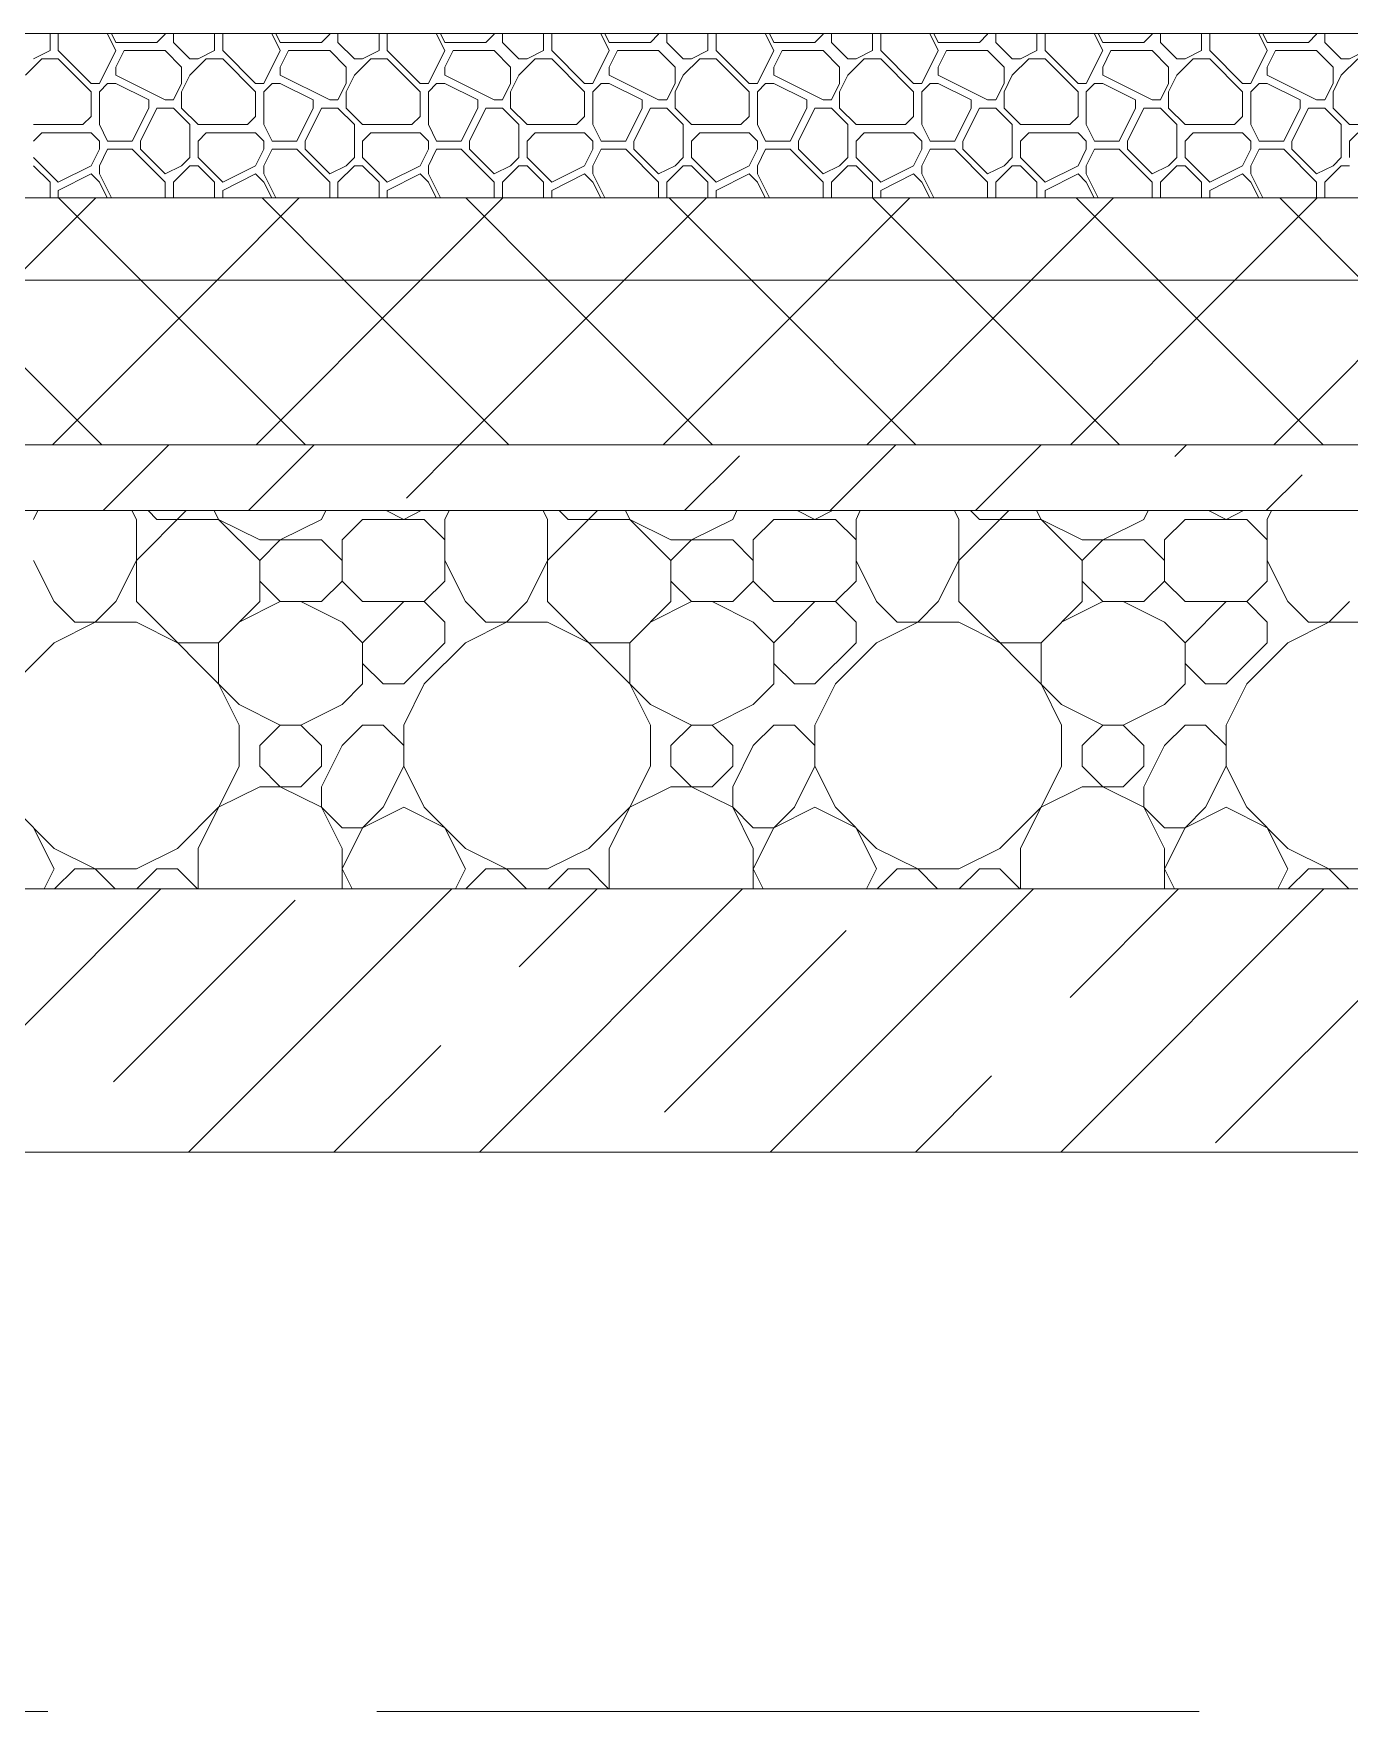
# Model space of a CAD drawing. Header units: millimetres. Extents: x 53645 to 137188, y 78097 to 135533.
# Drawn here: x 92310 to 93110, y 109260 to 110280 of the extents above; entities that cross this region are included whole.
import ezdxf

# ---------------------------------------------------------------- set-up
doc = ezdxf.new("R2010")
doc.units = ezdxf.units.MM
doc.linetypes.add('GOST2.303 4', pattern=[7, 5, -2, 0])
for name, color, linetype, lineweight in [('hatch', 7, 'Continuous', 5), ('mark', 174, 'Continuous', 15), ('Wall2', 5, 'Continuous', 5)]:
    doc.layers.add(name, color=color, linetype=linetype, lineweight=lineweight)

msp = doc.modelspace()

# ---------------------------------------------------------------- linework, layer by layer
at = {"layer": 'hatch', "color": 251, "ltscale": 100}
for points in [[(92320.2, 110269.6), (92320.2, 110280)], [(92325.2, 110269.6), (92325.2, 110280)], [(92360.2, 110269.6), (92355, 110280)], [(92360.2, 110274.6), (92357.5, 110280)], [(92360.2, 110274.6), (92385.2, 110274.6)], [(92385.2, 110274.6), (92390.2, 110279.6)], [(92390.2, 110279.6), (92390.2, 110280)], [(92395.2, 110274.6), (92395.2, 110280)], [(92405.2, 110264.6), (92395.2, 110274.6)], [(92420.2, 110269.6), (92420.2, 110280)], [(92425.2, 110269.6), (92425.2, 110280)], [(92460.2, 110269.6), (92455, 110280)], [(92460.2, 110274.6), (92457.5, 110280)], [(92460.2, 110274.6), (92485.2, 110274.6)], [(92485.2, 110274.6), (92490.2, 110279.6)], [(92490.2, 110279.6), (92490.2, 110280)], [(92495.2, 110274.6), (92495.2, 110280)], [(92505.2, 110264.6), (92495.2, 110274.6)], [(92520.2, 110269.6), (92520.2, 110280)], [(92525.2, 110269.6), (92525.2, 110280)], [(92560.2, 110269.6), (92555, 110280)], [(92560.2, 110274.6), (92557.5, 110280)], [(92560.2, 110274.6), (92585.2, 110274.6)], [(92585.2, 110274.6), (92590.2, 110279.6)], [(92590.2, 110279.6), (92590.2, 110280)], [(92595.2, 110274.6), (92595.2, 110280)], [(92605.2, 110264.6), (92595.2, 110274.6)], [(92620.2, 110269.6), (92620.2, 110280)], [(92625.2, 110269.6), (92625.2, 110280)], [(92660.2, 110269.6), (92655, 110280)], [(92660.2, 110274.6), (92657.5, 110280)], [(92660.2, 110274.6), (92685.2, 110274.6)], [(92685.2, 110274.6), (92690.2, 110279.6)], [(92690.2, 110279.6), (92690.2, 110280)], [(92695.2, 110274.6), (92695.2, 110280)], [(92705.2, 110264.6), (92695.2, 110274.6)], [(92720.2, 110269.6), (92720.2, 110280)], [(92725.2, 110269.6), (92725.2, 110280)], [(92760.2, 110269.6), (92755, 110280)], [(92760.2, 110274.6), (92757.5, 110280)], [(92760.2, 110274.6), (92785.2, 110274.6)], [(92785.2, 110274.6), (92790.2, 110279.6)], [(92790.2, 110279.6), (92790.2, 110280)], [(92795.2, 110274.6), (92795.2, 110280)], [(92805.2, 110264.6), (92795.2, 110274.6)], [(92820.2, 110269.6), (92820.2, 110280)], [(92825.2, 110269.6), (92825.2, 110280)], [(92860.2, 110269.6), (92855, 110280)], [(92860.2, 110274.6), (92857.5, 110280)], [(92860.2, 110274.6), (92885.2, 110274.6)], [(92885.2, 110274.6), (92890.2, 110279.6)], [(92890.2, 110279.6), (92890.2, 110280)], [(92895.2, 110274.6), (92895.2, 110280)], [(92905.2, 110264.6), (92895.2, 110274.6)], [(92920.2, 110269.6), (92920.2, 110280)], [(92925.2, 110269.6), (92925.2, 110280)], [(92960.2, 110269.6), (92955, 110280)], [(92960.2, 110274.6), (92957.5, 110280)], [(92960.2, 110274.6), (92985.2, 110274.6)], [(92985.2, 110274.6), (92990.2, 110279.6)], [(92990.2, 110279.6), (92990.2, 110280)], [(92995.2, 110274.6), (92995.2, 110280)], [(93005.2, 110264.6), (92995.2, 110274.6)], [(93020.2, 110269.6), (93020.2, 110280)], [(93025.2, 110269.6), (93025.2, 110280)], [(93060.2, 110269.6), (93055, 110280)], [(93060.2, 110274.6), (93057.5, 110280)], [(93060.2, 110274.6), (93085.2, 110274.6)], [(93085.2, 110274.6), (93090.2, 110279.6)], [(93090.2, 110279.6), (93090.2, 110280)], [(93095.2, 110274.6), (93095.2, 110280)], [(93105.2, 110264.6), (93095.2, 110274.6)], [(92305.2, 110254.6), (92315.2, 110264.6)], [(92310.2, 110264.6), (92320.2, 110269.6)], [(92315.2, 110264.6), (92325.2, 110264.6)], [(92345.2, 110249.6), (92325.2, 110269.6)], [(92345.2, 110244.6), (92325.2, 110264.6)], [(92350.2, 110249.6), (92360.2, 110269.6)], [(92360.2, 110259.6), (92365.2, 110269.6)], [(92365.2, 110269.6), (92390.2, 110269.6)], [(92400.2, 110259.6), (92390.2, 110269.6)], [(92405.2, 110264.6), (92410.2, 110264.6)], [(92405.2, 110254.6), (92415.2, 110264.6)], [(92410.2, 110264.6), (92420.2, 110269.6)], [(92415.2, 110264.6), (92425.2, 110264.6)], [(92445.2, 110249.6), (92425.2, 110269.6)], [(92445.2, 110244.6), (92425.2, 110264.6)], [(92450.2, 110249.6), (92460.2, 110269.6)], [(92460.2, 110259.6), (92465.2, 110269.6)], [(92465.2, 110269.6), (92490.2, 110269.6)], [(92500.2, 110259.6), (92490.2, 110269.6)], [(92505.2, 110264.6), (92510.2, 110264.6)], [(92505.2, 110254.6), (92515.2, 110264.6)], [(92510.2, 110264.6), (92520.2, 110269.6)], [(92515.2, 110264.6), (92525.2, 110264.6)], [(92545.2, 110249.6), (92525.2, 110269.6)], [(92545.2, 110244.6), (92525.2, 110264.6)], [(92550.2, 110249.6), (92560.2, 110269.6)], [(92560.2, 110259.6), (92565.2, 110269.6)], [(92565.2, 110269.6), (92590.2, 110269.6)], [(92600.2, 110259.6), (92590.2, 110269.6)], [(92605.2, 110264.6), (92610.2, 110264.6)], [(92605.2, 110254.6), (92615.2, 110264.6)], [(92610.2, 110264.6), (92620.2, 110269.6)], [(92615.2, 110264.6), (92625.2, 110264.6)], [(92645.2, 110249.6), (92625.2, 110269.6)], [(92645.2, 110244.6), (92625.2, 110264.6)], [(92650.2, 110249.6), (92660.2, 110269.6)], [(92660.2, 110259.6), (92665.2, 110269.6)], [(92665.2, 110269.6), (92690.2, 110269.6)], [(92700.2, 110259.6), (92690.2, 110269.6)], [(92705.2, 110264.6), (92710.2, 110264.6)], [(92705.2, 110254.6), (92715.2, 110264.6)], [(92710.2, 110264.6), (92720.2, 110269.6)], [(92715.2, 110264.6), (92725.2, 110264.6)], [(92745.2, 110249.6), (92725.2, 110269.6)], [(92745.2, 110244.6), (92725.2, 110264.6)], [(92750.2, 110249.6), (92760.2, 110269.6)], [(92760.2, 110259.6), (92765.2, 110269.6)], [(92765.2, 110269.6), (92790.2, 110269.6)], [(92800.2, 110259.6), (92790.2, 110269.6)], [(92805.2, 110264.6), (92810.2, 110264.6)], [(92805.2, 110254.6), (92815.2, 110264.6)], [(92810.2, 110264.6), (92820.2, 110269.6)], [(92815.2, 110264.6), (92825.2, 110264.6)], [(92845.2, 110249.6), (92825.2, 110269.6)], [(92845.2, 110244.6), (92825.2, 110264.6)], [(92850.2, 110249.6), (92860.2, 110269.6)], [(92860.2, 110259.6), (92865.2, 110269.6)], [(92865.2, 110269.6), (92890.2, 110269.6)], [(92900.2, 110259.6), (92890.2, 110269.6)], [(92905.2, 110264.6), (92910.2, 110264.6)], [(92905.2, 110254.6), (92915.2, 110264.6)], [(92910.2, 110264.6), (92920.2, 110269.6)], [(92915.2, 110264.6), (92925.2, 110264.6)], [(92945.2, 110249.6), (92925.2, 110269.6)], [(92945.2, 110244.6), (92925.2, 110264.6)], [(92950.2, 110249.6), (92960.2, 110269.6)], [(92960.2, 110259.6), (92965.2, 110269.6)], [(92965.2, 110269.6), (92990.2, 110269.6)], [(93000.2, 110259.6), (92990.2, 110269.6)], [(93005.2, 110264.6), (93010.2, 110264.6)], [(93005.2, 110254.6), (93015.2, 110264.6)], [(93010.2, 110264.6), (93020.2, 110269.6)], [(93015.2, 110264.6), (93025.2, 110264.6)], [(93045.2, 110249.6), (93025.2, 110269.6)], [(93045.2, 110244.6), (93025.2, 110264.6)], [(93050.2, 110249.6), (93060.2, 110269.6)], [(93060.2, 110259.6), (93065.2, 110269.6)], [(93065.2, 110269.6), (93090.2, 110269.6)], [(93100.2, 110259.6), (93090.2, 110269.6)], [(93105.2, 110264.6), (93110.2, 110264.6)], [(93105.2, 110254.6), (93115.2, 110264.6)], [(93110.2, 110264.6), (93120.2, 110269.6)], [(92360.2, 110254.6), (92360.2, 110259.6)], [(92390.2, 110239.6), (92360.2, 110254.6)], [(92400.2, 110249.6), (92400.2, 110259.6)], [(92400.2, 110244.6), (92405.2, 110254.6)], [(92460.2, 110254.6), (92460.2, 110259.6)], [(92490.2, 110239.6), (92460.2, 110254.6)], [(92500.2, 110249.6), (92500.2, 110259.6)], [(92500.2, 110244.6), (92505.2, 110254.6)], [(92560.2, 110254.6), (92560.2, 110259.6)], [(92590.2, 110239.6), (92560.2, 110254.6)], [(92600.2, 110249.6), (92600.2, 110259.6)], [(92600.2, 110244.6), (92605.2, 110254.6)], [(92660.2, 110254.6), (92660.2, 110259.6)], [(92690.2, 110239.6), (92660.2, 110254.6)], [(92700.2, 110249.6), (92700.2, 110259.6)], [(92700.2, 110244.6), (92705.2, 110254.6)], [(92760.2, 110254.6), (92760.2, 110259.6)], [(92790.2, 110239.6), (92760.2, 110254.6)], [(92800.2, 110249.6), (92800.2, 110259.6)], [(92800.2, 110244.6), (92805.2, 110254.6)], [(92860.2, 110254.6), (92860.2, 110259.6)], [(92890.2, 110239.6), (92860.2, 110254.6)], [(92900.2, 110249.6), (92900.2, 110259.6)], [(92900.2, 110244.6), (92905.2, 110254.6)], [(92960.2, 110254.6), (92960.2, 110259.6)], [(92990.2, 110239.6), (92960.2, 110254.6)], [(93000.2, 110249.6), (93000.2, 110259.6)], [(93000.2, 110244.6), (93005.2, 110254.6)], [(93060.2, 110254.6), (93060.2, 110259.6)], [(93090.2, 110239.6), (93060.2, 110254.6)], [(93100.2, 110249.6), (93100.2, 110259.6)], [(93100.2, 110244.6), (93105.2, 110254.6)], [(92345.2, 110249.6), (92350.2, 110249.6)], [(92345.2, 110229.6), (92345.2, 110244.6)], [(92350.2, 110244.6), (92355.2, 110249.6)], [(92350.2, 110224.6), (92350.2, 110244.6)], [(92355.2, 110249.6), (92360.2, 110249.6)], [(92380.2, 110239.6), (92360.2, 110249.6)], [(92395.2, 110239.6), (92400.2, 110249.6)], [(92395.2, 110239.6), (92400.2, 110249.6)], [(92400.2, 110234.6), (92400.2, 110244.6)], [(92445.2, 110249.6), (92450.2, 110249.6)], [(92445.2, 110229.6), (92445.2, 110244.6)], [(92450.2, 110244.6), (92455.2, 110249.6)], [(92450.2, 110224.6), (92450.2, 110244.6)], [(92455.2, 110249.6), (92460.2, 110249.6)], [(92480.2, 110239.6), (92460.2, 110249.6)], [(92495.2, 110239.6), (92500.2, 110249.6)], [(92495.2, 110239.6), (92500.2, 110249.6)], [(92500.2, 110234.6), (92500.2, 110244.6)], [(92545.2, 110249.6), (92550.2, 110249.6)], [(92545.2, 110229.6), (92545.2, 110244.6)], [(92550.2, 110244.6), (92555.2, 110249.6)], [(92550.2, 110224.6), (92550.2, 110244.6)], [(92555.2, 110249.6), (92560.2, 110249.6)], [(92580.2, 110239.6), (92560.2, 110249.6)], [(92595.2, 110239.6), (92600.2, 110249.6)], [(92595.2, 110239.6), (92600.2, 110249.6)], [(92600.2, 110234.6), (92600.2, 110244.6)], [(92645.2, 110249.6), (92650.2, 110249.6)], [(92645.2, 110229.6), (92645.2, 110244.6)], [(92650.2, 110244.6), (92655.2, 110249.6)], [(92650.2, 110224.6), (92650.2, 110244.6)], [(92655.2, 110249.6), (92660.2, 110249.6)], [(92680.2, 110239.6), (92660.2, 110249.6)], [(92695.2, 110239.6), (92700.2, 110249.6)], [(92695.2, 110239.6), (92700.2, 110249.6)], [(92700.2, 110234.6), (92700.2, 110244.6)], [(92745.2, 110249.6), (92750.2, 110249.6)], [(92745.2, 110229.6), (92745.2, 110244.6)], [(92750.2, 110244.6), (92755.2, 110249.6)], [(92750.2, 110224.6), (92750.2, 110244.6)], [(92755.2, 110249.6), (92760.2, 110249.6)], [(92780.2, 110239.6), (92760.2, 110249.6)], [(92795.2, 110239.6), (92800.2, 110249.6)], [(92795.2, 110239.6), (92800.2, 110249.6)], [(92800.2, 110234.6), (92800.2, 110244.6)], [(92845.2, 110249.6), (92850.2, 110249.6)], [(92845.2, 110229.6), (92845.2, 110244.6)], [(92850.2, 110244.6), (92855.2, 110249.6)], [(92850.2, 110224.6), (92850.2, 110244.6)], [(92855.2, 110249.6), (92860.2, 110249.6)], [(92880.2, 110239.6), (92860.2, 110249.6)], [(92895.2, 110239.6), (92900.2, 110249.6)], [(92895.2, 110239.6), (92900.2, 110249.6)], [(92900.2, 110234.6), (92900.2, 110244.6)], [(92945.2, 110249.6), (92950.2, 110249.6)], [(92945.2, 110229.6), (92945.2, 110244.6)], [(92950.2, 110244.6), (92955.2, 110249.6)], [(92950.2, 110224.6), (92950.2, 110244.6)], [(92955.2, 110249.6), (92960.2, 110249.6)], [(92980.2, 110239.6), (92960.2, 110249.6)], [(92995.2, 110239.6), (93000.2, 110249.6)], [(92995.2, 110239.6), (93000.2, 110249.6)], [(93000.2, 110234.6), (93000.2, 110244.6)], [(93045.2, 110249.6), (93050.2, 110249.6)], [(93045.2, 110229.6), (93045.2, 110244.6)], [(93050.2, 110244.6), (93055.2, 110249.6)], [(93050.2, 110224.6), (93050.2, 110244.6)], [(93055.2, 110249.6), (93060.2, 110249.6)], [(93080.2, 110239.6), (93060.2, 110249.6)], [(93095.2, 110239.6), (93100.2, 110249.6)], [(93095.2, 110239.6), (93100.2, 110249.6)], [(93100.2, 110234.6), (93100.2, 110244.6)], [(92370.2, 110214.6), (92380.2, 110234.6)], [(92375.2, 110214.6), (92385.2, 110234.6)], [(92380.2, 110234.6), (92380.2, 110239.6)], [(92385.2, 110234.6), (92395.2, 110234.6)], [(92390.2, 110239.6), (92395.2, 110239.6)], [(92405.2, 110224.6), (92395.2, 110234.6)], [(92410.2, 110224.6), (92400.2, 110234.6)], [(92470.2, 110214.6), (92480.2, 110234.6)], [(92475.2, 110214.6), (92485.2, 110234.6)], [(92480.2, 110234.6), (92480.2, 110239.6)], [(92485.2, 110234.6), (92495.2, 110234.6)], [(92490.2, 110239.6), (92495.2, 110239.6)], [(92505.2, 110224.6), (92495.2, 110234.6)], [(92510.2, 110224.6), (92500.2, 110234.6)], [(92570.2, 110214.6), (92580.2, 110234.6)], [(92575.2, 110214.6), (92585.2, 110234.6)], [(92580.2, 110234.6), (92580.2, 110239.6)], [(92585.2, 110234.6), (92595.2, 110234.6)], [(92590.2, 110239.6), (92595.2, 110239.6)], [(92605.2, 110224.6), (92595.2, 110234.6)], [(92610.2, 110224.6), (92600.2, 110234.6)], [(92670.2, 110214.6), (92680.2, 110234.6)], [(92675.2, 110214.6), (92685.2, 110234.6)], [(92680.2, 110234.6), (92680.2, 110239.6)], [(92685.2, 110234.6), (92695.2, 110234.6)], [(92690.2, 110239.6), (92695.2, 110239.6)], [(92705.2, 110224.6), (92695.2, 110234.6)], [(92710.2, 110224.6), (92700.2, 110234.6)], [(92770.2, 110214.6), (92780.2, 110234.6)], [(92775.2, 110214.6), (92785.2, 110234.6)], [(92780.2, 110234.6), (92780.2, 110239.6)], [(92785.2, 110234.6), (92795.2, 110234.6)], [(92790.2, 110239.6), (92795.2, 110239.6)], [(92805.2, 110224.6), (92795.2, 110234.6)], [(92810.2, 110224.6), (92800.2, 110234.6)], [(92870.2, 110214.6), (92880.2, 110234.6)], [(92875.2, 110214.6), (92885.2, 110234.6)], [(92880.2, 110234.6), (92880.2, 110239.6)], [(92885.2, 110234.6), (92895.2, 110234.6)], [(92890.2, 110239.6), (92895.2, 110239.6)], [(92905.2, 110224.6), (92895.2, 110234.6)], [(92910.2, 110224.6), (92900.2, 110234.6)], [(92970.2, 110214.6), (92980.2, 110234.6)], [(92975.2, 110214.6), (92985.2, 110234.6)], [(92980.2, 110234.6), (92980.2, 110239.6)], [(92985.2, 110234.6), (92995.2, 110234.6)], [(92990.2, 110239.6), (92995.2, 110239.6)], [(93005.2, 110224.6), (92995.2, 110234.6)], [(93010.2, 110224.6), (93000.2, 110234.6)], [(93070.2, 110214.6), (93080.2, 110234.6)], [(93075.2, 110214.6), (93085.2, 110234.6)], [(93080.2, 110234.6), (93080.2, 110239.6)], [(93085.2, 110234.6), (93095.2, 110234.6)], [(93090.2, 110239.6), (93095.2, 110239.6)], [(93105.2, 110224.6), (93095.2, 110234.6)], [(93110.2, 110224.6), (93100.2, 110234.6)], [(92310.2, 110224.6), (92340.2, 110224.6)], [(92340.2, 110224.6), (92345.2, 110229.6)], [(92355.2, 110214.6), (92350.2, 110224.6)], [(92405.2, 110204.6), (92405.2, 110224.6)], [(92410.2, 110224.6), (92440.2, 110224.6)], [(92440.2, 110224.6), (92445.2, 110229.6)], [(92455.2, 110214.6), (92450.2, 110224.6)], [(92505.2, 110204.6), (92505.2, 110224.6)], [(92510.2, 110224.6), (92540.2, 110224.6)], [(92540.2, 110224.6), (92545.2, 110229.6)], [(92555.2, 110214.6), (92550.2, 110224.6)], [(92605.2, 110204.6), (92605.2, 110224.6)], [(92610.2, 110224.6), (92640.2, 110224.6)], [(92640.2, 110224.6), (92645.2, 110229.6)], [(92655.2, 110214.6), (92650.2, 110224.6)], [(92705.2, 110204.6), (92705.2, 110224.6)], [(92710.2, 110224.6), (92740.2, 110224.6)], [(92740.2, 110224.6), (92745.2, 110229.6)], [(92755.2, 110214.6), (92750.2, 110224.6)], [(92805.2, 110204.6), (92805.2, 110224.6)], [(92810.2, 110224.6), (92840.2, 110224.6)], [(92840.2, 110224.6), (92845.2, 110229.6)], [(92855.2, 110214.6), (92850.2, 110224.6)], [(92905.2, 110204.6), (92905.2, 110224.6)], [(92910.2, 110224.6), (92940.2, 110224.6)], [(92940.2, 110224.6), (92945.2, 110229.6)], [(92955.2, 110214.6), (92950.2, 110224.6)], [(93005.2, 110204.6), (93005.2, 110224.6)], [(93010.2, 110224.6), (93040.2, 110224.6)], [(93040.2, 110224.6), (93045.2, 110229.6)], [(93055.2, 110214.6), (93050.2, 110224.6)], [(93105.2, 110204.6), (93105.2, 110224.6)], [(93110.2, 110224.6), (93140.2, 110224.6)], [(92310.2, 110214.6), (92315.2, 110219.6)], [(92315.2, 110219.6), (92345.2, 110219.6)], [(92350.2, 110214.6), (92345.2, 110219.6)], [(92350.2, 110209.6), (92350.2, 110214.6)], [(92355.2, 110214.6), (92370.2, 110214.6)], [(92375.2, 110209.6), (92375.2, 110214.6)], [(92410.2, 110214.6), (92415.2, 110219.6)], [(92410.2, 110204.6), (92410.2, 110214.6)], [(92415.2, 110219.6), (92445.2, 110219.6)], [(92450.2, 110214.6), (92445.2, 110219.6)], [(92450.2, 110209.6), (92450.2, 110214.6)], [(92455.2, 110214.6), (92470.2, 110214.6)], [(92475.2, 110209.6), (92475.2, 110214.6)], [(92510.2, 110214.6), (92515.2, 110219.6)], [(92510.2, 110204.6), (92510.2, 110214.6)], [(92515.2, 110219.6), (92545.2, 110219.6)], [(92550.2, 110214.6), (92545.2, 110219.6)], [(92550.2, 110209.6), (92550.2, 110214.6)], [(92555.2, 110214.6), (92570.2, 110214.6)], [(92575.2, 110209.6), (92575.2, 110214.6)], [(92610.2, 110214.6), (92615.2, 110219.6)], [(92610.2, 110204.6), (92610.2, 110214.6)], [(92615.2, 110219.6), (92645.2, 110219.6)], [(92650.2, 110214.6), (92645.2, 110219.6)], [(92650.2, 110209.6), (92650.2, 110214.6)], [(92655.2, 110214.6), (92670.2, 110214.6)], [(92675.2, 110209.6), (92675.2, 110214.6)], [(92710.2, 110214.6), (92715.2, 110219.6)], [(92710.2, 110204.6), (92710.2, 110214.6)], [(92715.2, 110219.6), (92745.2, 110219.6)], [(92750.2, 110214.6), (92745.2, 110219.6)], [(92750.2, 110209.6), (92750.2, 110214.6)], [(92755.2, 110214.6), (92770.2, 110214.6)], [(92775.2, 110209.6), (92775.2, 110214.6)], [(92810.2, 110214.6), (92815.2, 110219.6)], [(92810.2, 110204.6), (92810.2, 110214.6)], [(92815.2, 110219.6), (92845.2, 110219.6)], [(92850.2, 110214.6), (92845.2, 110219.6)], [(92850.2, 110209.6), (92850.2, 110214.6)], [(92855.2, 110214.6), (92870.2, 110214.6)], [(92875.2, 110209.6), (92875.2, 110214.6)], [(92910.2, 110214.6), (92915.2, 110219.6)], [(92910.2, 110204.6), (92910.2, 110214.6)], [(92915.2, 110219.6), (92945.2, 110219.6)], [(92950.2, 110214.6), (92945.2, 110219.6)], [(92950.2, 110209.6), (92950.2, 110214.6)], [(92955.2, 110214.6), (92970.2, 110214.6)], [(92975.2, 110209.6), (92975.2, 110214.6)], [(93010.2, 110214.6), (93015.2, 110219.6)], [(93010.2, 110204.6), (93010.2, 110214.6)], [(93015.2, 110219.6), (93045.2, 110219.6)], [(93050.2, 110214.6), (93045.2, 110219.6)], [(93050.2, 110209.6), (93050.2, 110214.6)], [(93055.2, 110214.6), (93070.2, 110214.6)], [(93075.2, 110209.6), (93075.2, 110214.6)], [(93110.2, 110214.6), (93115.2, 110219.6)], [(93110.2, 110204.6), (93110.2, 110214.6)], [(92325.2, 110189.6), (92310.2, 110204.6)], [(92345.2, 110199.6), (92350.2, 110209.6)], [(92350.2, 110199.6), (92355.2, 110209.6)], [(92355.2, 110209.6), (92370.2, 110209.6)], [(92390.2, 110189.6), (92370.2, 110209.6)], [(92390.2, 110194.6), (92375.2, 110209.6)], [(92400.2, 110199.6), (92405.2, 110204.6)], [(92425.2, 110189.6), (92410.2, 110204.6)], [(92445.2, 110199.6), (92450.2, 110209.6)], [(92450.2, 110199.6), (92455.2, 110209.6)], [(92455.2, 110209.6), (92470.2, 110209.6)], [(92490.2, 110189.6), (92470.2, 110209.6)], [(92490.2, 110194.6), (92475.2, 110209.6)], [(92500.2, 110199.6), (92505.2, 110204.6)], [(92525.2, 110189.6), (92510.2, 110204.6)], [(92545.2, 110199.6), (92550.2, 110209.6)], [(92550.2, 110199.6), (92555.2, 110209.6)], [(92555.2, 110209.6), (92570.2, 110209.6)], [(92590.2, 110189.6), (92570.2, 110209.6)], [(92590.2, 110194.6), (92575.2, 110209.6)], [(92600.2, 110199.6), (92605.2, 110204.6)], [(92625.2, 110189.6), (92610.2, 110204.6)], [(92645.2, 110199.6), (92650.2, 110209.6)], [(92650.2, 110199.6), (92655.2, 110209.6)], [(92655.2, 110209.6), (92670.2, 110209.6)], [(92690.2, 110189.6), (92670.2, 110209.6)], [(92690.2, 110194.6), (92675.2, 110209.6)], [(92700.2, 110199.6), (92705.2, 110204.6)], [(92725.2, 110189.6), (92710.2, 110204.6)], [(92745.2, 110199.6), (92750.2, 110209.6)], [(92750.2, 110199.6), (92755.2, 110209.6)], [(92755.2, 110209.6), (92770.2, 110209.6)], [(92790.2, 110189.6), (92770.2, 110209.6)], [(92790.2, 110194.6), (92775.2, 110209.6)], [(92800.2, 110199.6), (92805.2, 110204.6)], [(92825.2, 110189.6), (92810.2, 110204.6)], [(92845.2, 110199.6), (92850.2, 110209.6)], [(92850.2, 110199.6), (92855.2, 110209.6)], [(92855.2, 110209.6), (92870.2, 110209.6)], [(92890.2, 110189.6), (92870.2, 110209.6)], [(92890.2, 110194.6), (92875.2, 110209.6)], [(92900.2, 110199.6), (92905.2, 110204.6)], [(92925.2, 110189.6), (92910.2, 110204.6)], [(92945.2, 110199.6), (92950.2, 110209.6)], [(92950.2, 110199.6), (92955.2, 110209.6)], [(92955.2, 110209.6), (92970.2, 110209.6)], [(92990.2, 110189.6), (92970.2, 110209.6)], [(92990.2, 110194.6), (92975.2, 110209.6)], [(93000.2, 110199.6), (93005.2, 110204.6)], [(93025.2, 110189.6), (93010.2, 110204.6)], [(93045.2, 110199.6), (93050.2, 110209.6)], [(93050.2, 110199.6), (93055.2, 110209.6)], [(93055.2, 110209.6), (93070.2, 110209.6)], [(93090.2, 110189.6), (93070.2, 110209.6)], [(93090.2, 110194.6), (93075.2, 110209.6)], [(93100.2, 110199.6), (93105.2, 110204.6)], [(92320.2, 110189.6), (92310.2, 110199.6)], [(92325.2, 110189.6), (92345.2, 110199.6)], [(92325.2, 110184.6), (92345.2, 110194.6)], [(92350.2, 110189.6), (92345.2, 110194.6)], [(92350.2, 110194.6), (92350.2, 110199.6)], [(92357.5, 110180), (92350.2, 110194.6)], [(92390.2, 110194.6), (92400.2, 110199.6)], [(92395.2, 110189.6), (92405.2, 110199.6)], [(92405.2, 110199.6), (92410.2, 110199.6)], [(92420.2, 110189.6), (92410.2, 110199.6)], [(92425.2, 110189.6), (92445.2, 110199.6)], [(92425.2, 110184.6), (92445.2, 110194.6)], [(92450.2, 110189.6), (92445.2, 110194.6)], [(92450.2, 110194.6), (92450.2, 110199.6)], [(92457.5, 110180), (92450.2, 110194.6)], [(92490.2, 110194.6), (92500.2, 110199.6)], [(92495.2, 110189.6), (92505.2, 110199.6)], [(92505.2, 110199.6), (92510.2, 110199.6)], [(92520.2, 110189.6), (92510.2, 110199.6)], [(92525.2, 110189.6), (92545.2, 110199.6)], [(92525.2, 110184.6), (92545.2, 110194.6)], [(92550.2, 110189.6), (92545.2, 110194.6)], [(92550.2, 110194.6), (92550.2, 110199.6)], [(92557.5, 110180), (92550.2, 110194.6)], [(92590.2, 110194.6), (92600.2, 110199.6)], [(92595.2, 110189.6), (92605.2, 110199.6)], [(92605.2, 110199.6), (92610.2, 110199.6)], [(92620.2, 110189.6), (92610.2, 110199.6)], [(92625.2, 110189.6), (92645.2, 110199.6)], [(92625.2, 110184.6), (92645.2, 110194.6)], [(92650.2, 110189.6), (92645.2, 110194.6)], [(92650.2, 110194.6), (92650.2, 110199.6)], [(92657.5, 110180), (92650.2, 110194.6)], [(92690.2, 110194.6), (92700.2, 110199.6)], [(92695.2, 110189.6), (92705.2, 110199.6)], [(92705.2, 110199.6), (92710.2, 110199.6)], [(92720.2, 110189.6), (92710.2, 110199.6)], [(92725.2, 110189.6), (92745.2, 110199.6)], [(92725.2, 110184.6), (92745.2, 110194.6)], [(92750.2, 110189.6), (92745.2, 110194.6)], [(92750.2, 110194.6), (92750.2, 110199.6)], [(92757.5, 110180), (92750.2, 110194.6)], [(92790.2, 110194.6), (92800.2, 110199.6)], [(92795.2, 110189.6), (92805.2, 110199.6)], [(92805.2, 110199.6), (92810.2, 110199.6)], [(92820.2, 110189.6), (92810.2, 110199.6)], [(92825.2, 110189.6), (92845.2, 110199.6)], [(92825.2, 110184.6), (92845.2, 110194.6)], [(92850.2, 110189.6), (92845.2, 110194.6)], [(92850.2, 110194.6), (92850.2, 110199.6)], [(92857.5, 110180), (92850.2, 110194.6)], [(92890.2, 110194.6), (92900.2, 110199.6)], [(92895.2, 110189.6), (92905.2, 110199.6)], [(92905.2, 110199.6), (92910.2, 110199.6)], [(92920.2, 110189.6), (92910.2, 110199.6)], [(92925.2, 110189.6), (92945.2, 110199.6)], [(92925.2, 110184.6), (92945.2, 110194.6)], [(92950.2, 110189.6), (92945.2, 110194.6)], [(92950.2, 110194.6), (92950.2, 110199.6)], [(92957.5, 110180), (92950.2, 110194.6)], [(92990.2, 110194.6), (93000.2, 110199.6)], [(92995.2, 110189.6), (93005.2, 110199.6)], [(93005.2, 110199.6), (93010.2, 110199.6)], [(93020.2, 110189.6), (93010.2, 110199.6)], [(93025.2, 110189.6), (93045.2, 110199.6)], [(93025.2, 110184.6), (93045.2, 110194.6)], [(93050.2, 110189.6), (93045.2, 110194.6)], [(93050.2, 110194.6), (93050.2, 110199.6)], [(93057.5, 110180), (93050.2, 110194.6)], [(93090.2, 110194.6), (93100.2, 110199.6)], [(93095.2, 110189.6), (93105.2, 110199.6)], [(93105.2, 110199.6), (93110.2, 110199.6)], [(92320.2, 110180), (92320.2, 110189.6)], [(92325.2, 110180), (92325.2, 110184.6)], [(92355, 110180), (92350.2, 110189.6)], [(92390.2, 110180), (92390.2, 110189.6)], [(92395.2, 110180), (92395.2, 110189.6)], [(92420.2, 110180), (92420.2, 110189.6)], [(92425.2, 110180), (92425.2, 110184.6)], [(92455, 110180), (92450.2, 110189.6)], [(92490.2, 110180), (92490.2, 110189.6)], [(92495.2, 110180), (92495.2, 110189.6)], [(92520.2, 110180), (92520.2, 110189.6)], [(92525.2, 110180), (92525.2, 110184.6)], [(92555, 110180), (92550.2, 110189.6)], [(92590.2, 110180), (92590.2, 110189.6)], [(92595.2, 110180), (92595.2, 110189.6)], [(92620.2, 110180), (92620.2, 110189.6)], [(92625.2, 110180), (92625.2, 110184.6)], [(92655, 110180), (92650.2, 110189.6)], [(92690.2, 110180), (92690.2, 110189.6)], [(92695.2, 110180), (92695.2, 110189.6)], [(92720.2, 110180), (92720.2, 110189.6)], [(92725.2, 110180), (92725.2, 110184.6)], [(92755, 110180), (92750.2, 110189.6)], [(92790.2, 110180), (92790.2, 110189.6)], [(92795.2, 110180), (92795.2, 110189.6)], [(92820.2, 110180), (92820.2, 110189.6)], [(92825.2, 110180), (92825.2, 110184.6)], [(92855, 110180), (92850.2, 110189.6)], [(92890.2, 110180), (92890.2, 110189.6)], [(92895.2, 110180), (92895.2, 110189.6)], [(92920.2, 110180), (92920.2, 110189.6)], [(92925.2, 110180), (92925.2, 110184.6)], [(92955, 110180), (92950.2, 110189.6)], [(92990.2, 110180), (92990.2, 110189.6)], [(92995.2, 110180), (92995.2, 110189.6)], [(93020.2, 110180), (93020.2, 110189.6)], [(93025.2, 110180), (93025.2, 110184.6)], [(93055, 110180), (93050.2, 110189.6)], [(93090.2, 110180), (93090.2, 110189.6)], [(93095.2, 110180), (93095.2, 110189.6)], [(100108.8, 110180), (91278.8, 110180)], [(91278.8, 110180), (100108.8, 110180)], [(100108.8, 110130), (91278.8, 110130)], [(91278.8, 110130), (100108.8, 110130)], [(100108.8, 110030), (91278.8, 110030)], [(91278.8, 110030), (100108.8, 110030)], [(100108.8, 109990), (91278.8, 109990)], [(91278.8, 109990), (100108.8, 109990)], [(91368.8, 109760), (100018.8, 109760)], [(96418.8, 109760), (91368.8, 109760)]]:
    msp.add_lwpolyline(points, dxfattribs=at)
at = {"layer": 'hatch', "color": 251, "lineweight": 5, "ltscale": 100}
for points in [[(92298, 110130), (92348, 110180)], [(92375.4, 110130), (92325.4, 110180)], [(92421.7, 110130), (92471.7, 110180)], [(92499.1, 110130), (92449.1, 110180)], [(92545.5, 110130), (92595.5, 110180)], [(92622.9, 110130), (92572.9, 110180)], [(92669.2, 110130), (92719.2, 110180)], [(92746.6, 110130), (92696.6, 110180)], [(92793, 110130), (92843, 110180)], [(92870.3, 110130), (92820.3, 110180)], [(92916.7, 110130), (92966.7, 110180)], [(92994.1, 110130), (92944.1, 110180)], [(93040.5, 110130), (93090.5, 110180)], [(93117.8, 110130), (93067.8, 110180)]]:
    msp.add_lwpolyline(points, dxfattribs=at)
at = {"layer": 'hatch', "color": 251, "lineweight": 9, "ltscale": 100}
for points in [[(92351.6, 110030), (92251.6, 110130)], [(92321.7, 110030), (92421.7, 110130)], [(92475.4, 110030), (92375.4, 110130)], [(92445.5, 110030), (92545.5, 110130)], [(92599.1, 110030), (92499.1, 110130)], [(92569.2, 110030), (92669.2, 110130)], [(92722.9, 110030), (92622.9, 110130)], [(92693, 110030), (92793, 110130)], [(92846.6, 110030), (92746.6, 110130)], [(92816.7, 110030), (92916.7, 110130)], [(92970.3, 110030), (92870.3, 110130)], [(92940.5, 110030), (93040.5, 110130)], [(93094.1, 110030), (92994.1, 110130)], [(93064.2, 110030), (93164.2, 110130)], [(92352.5, 109990), (92392.5, 110030)], [(92440.8, 109990), (92480.8, 110030)], [(92536.9, 109997.6), (92569.2, 110030)], [(92794.4, 109990), (92834.4, 110030)], [(92882.8, 109990), (92922.8, 110030)], [(93004, 110022.8), (93011.2, 110030)], [(92706, 109990), (92739.3, 110023.2)], [(93059.6, 109990), (93081.4, 110011.7)], [(92310.2, 109984.6), (92312.8, 109990)], [(92372.7, 109984.6), (92370, 109990)], [(92372.7, 109959.6), (92403, 109990)], [(92385.2, 109984.6), (92379.8, 109990)], [(92422.7, 109984.6), (92420, 109990)], [(92485.2, 109984.6), (92487.8, 109990)], [(92535.2, 109984.6), (92524.5, 109990)], [(92535.2, 109984.6), (92545.8, 109990)], [(92560.2, 109984.6), (92562.8, 109990)], [(92622.7, 109984.6), (92620, 109990)], [(92622.7, 109959.6), (92653, 109990)], [(92635.2, 109984.6), (92629.8, 109990)], [(92672.7, 109984.6), (92670, 109990)], [(92735.2, 109984.6), (92737.8, 109990)], [(92785.2, 109984.6), (92774.5, 109990)], [(92785.2, 109984.6), (92795.8, 109990)], [(92810.2, 109984.6), (92812.8, 109990)], [(92872.7, 109984.6), (92870, 109990)], [(92872.7, 109959.6), (92903, 109990)], [(92885.2, 109984.6), (92879.8, 109990)], [(92922.7, 109984.6), (92920, 109990)], [(92985.2, 109984.6), (92987.8, 109990)], [(93035.2, 109984.6), (93024.5, 109990)], [(93035.2, 109984.6), (93045.8, 109990)], [(93060.2, 109984.6), (93062.8, 109990)], [(92372.7, 109934.6), (92372.7, 109984.6)], [(92385.2, 109984.6), (92422.7, 109984.6)], [(92447.7, 109959.6), (92422.7, 109984.6)], [(92447.7, 109972.1), (92422.7, 109984.6)], [(92460.2, 109972.1), (92485.2, 109984.6)], [(92497.7, 109972.1), (92510.2, 109984.6)], [(92510.2, 109984.6), (92547.7, 109984.6)], [(92560.2, 109972.1), (92547.7, 109984.6)], [(92560.2, 109947.1), (92560.2, 109984.6)], [(92622.7, 109934.6), (92622.7, 109984.6)], [(92635.2, 109984.6), (92672.7, 109984.6)], [(92697.7, 109959.6), (92672.7, 109984.6)], [(92697.7, 109972.1), (92672.7, 109984.6)], [(92710.2, 109972.1), (92735.2, 109984.6)], [(92747.7, 109972.1), (92760.2, 109984.6)], [(92760.2, 109984.6), (92797.7, 109984.6)], [(92810.2, 109972.1), (92797.7, 109984.6)], [(92810.2, 109947.1), (92810.2, 109984.6)], [(92872.7, 109934.6), (92872.7, 109984.6)], [(92885.2, 109984.6), (92922.7, 109984.6)], [(92947.7, 109959.6), (92922.7, 109984.6)], [(92947.7, 109972.1), (92922.7, 109984.6)], [(92960.2, 109972.1), (92985.2, 109984.6)], [(92997.7, 109972.1), (93010.2, 109984.6)], [(93010.2, 109984.6), (93047.7, 109984.6)], [(93060.2, 109972.1), (93047.7, 109984.6)], [(93060.2, 109947.1), (93060.2, 109984.6)], [(92447.7, 109972.1), (92485.2, 109972.1)], [(92447.7, 109959.6), (92460.2, 109972.1)], [(92497.7, 109959.6), (92485.2, 109972.1)], [(92497.7, 109947.1), (92497.7, 109972.1)], [(92697.7, 109972.1), (92735.2, 109972.1)], [(92697.7, 109959.6), (92710.2, 109972.1)], [(92747.7, 109959.6), (92735.2, 109972.1)], [(92747.7, 109947.1), (92747.7, 109972.1)], [(92947.7, 109972.1), (92985.2, 109972.1)], [(92947.7, 109959.6), (92960.2, 109972.1)], [(92997.7, 109959.6), (92985.2, 109972.1)], [(92997.7, 109947.1), (92997.7, 109972.1)], [(92322.7, 109934.6), (92310.2, 109959.6)], [(92360.2, 109934.6), (92372.7, 109959.6)], [(92447.7, 109934.6), (92447.7, 109959.6)], [(92572.7, 109934.6), (92560.2, 109959.6)], [(92610.2, 109934.6), (92622.7, 109959.6)], [(92697.7, 109934.6), (92697.7, 109959.6)], [(92822.7, 109934.6), (92810.2, 109959.6)], [(92860.2, 109934.6), (92872.7, 109959.6)], [(92947.7, 109934.6), (92947.7, 109959.6)], [(93072.7, 109934.6), (93060.2, 109959.6)], [(92460.2, 109934.6), (92447.7, 109947.1)], [(92485.2, 109934.6), (92497.7, 109947.1)], [(92510.2, 109934.6), (92497.7, 109947.1)], [(92547.7, 109934.6), (92560.2, 109947.1)], [(92710.2, 109934.6), (92697.7, 109947.1)], [(92735.2, 109934.6), (92747.7, 109947.1)], [(92760.2, 109934.6), (92747.7, 109947.1)], [(92797.7, 109934.6), (92810.2, 109947.1)], [(92960.2, 109934.6), (92947.7, 109947.1)], [(92985.2, 109934.6), (92997.7, 109947.1)], [(93010.2, 109934.6), (92997.7, 109947.1)], [(93047.7, 109934.6), (93060.2, 109947.1)], [(92335.2, 109922.1), (92322.7, 109934.6)], [(92347.7, 109922.1), (92360.2, 109934.6)], [(92435.2, 109872.1), (92372.7, 109934.6)], [(92422.7, 109909.6), (92447.7, 109934.6)], [(92435.2, 109922.1), (92460.2, 109934.6)], [(92460.2, 109934.6), (92485.2, 109934.6)], [(92497.7, 109922.1), (92472.7, 109934.6)], [(92510.2, 109934.6), (92547.7, 109934.6)], [(92510.2, 109909.6), (92535.2, 109934.6)], [(92560.2, 109922.1), (92547.7, 109934.6)], [(92585.2, 109922.1), (92572.7, 109934.6)], [(92597.7, 109922.1), (92610.2, 109934.6)], [(92685.2, 109872.1), (92622.7, 109934.6)], [(92672.7, 109909.6), (92697.7, 109934.6)], [(92685.2, 109922.1), (92710.2, 109934.6)], [(92710.2, 109934.6), (92735.2, 109934.6)], [(92747.7, 109922.1), (92722.7, 109934.6)], [(92760.2, 109934.6), (92797.7, 109934.6)], [(92760.2, 109909.6), (92785.2, 109934.6)], [(92810.2, 109922.1), (92797.7, 109934.6)], [(92835.2, 109922.1), (92822.7, 109934.6)], [(92847.7, 109922.1), (92860.2, 109934.6)], [(92935.2, 109872.1), (92872.7, 109934.6)], [(92922.7, 109909.6), (92947.7, 109934.6)], [(92935.2, 109922.1), (92960.2, 109934.6)], [(92960.2, 109934.6), (92985.2, 109934.6)], [(92997.7, 109922.1), (92972.7, 109934.6)], [(93010.2, 109934.6), (93047.7, 109934.6)], [(93010.2, 109909.6), (93035.2, 109934.6)], [(93060.2, 109922.1), (93047.7, 109934.6)], [(93085.2, 109922.1), (93072.7, 109934.6)], [(93097.7, 109922.1), (93110.2, 109934.6)], [(92322.7, 109909.6), (92347.7, 109922.1)], [(92335.2, 109922.1), (92372.7, 109922.1)], [(92397.7, 109909.6), (92372.7, 109922.1)], [(92510.2, 109909.6), (92497.7, 109922.1)], [(92560.2, 109909.6), (92560.2, 109922.1)], [(92572.7, 109909.6), (92597.7, 109922.1)], [(92585.2, 109922.1), (92622.7, 109922.1)], [(92647.7, 109909.6), (92622.7, 109922.1)], [(92760.2, 109909.6), (92747.7, 109922.1)], [(92810.2, 109909.6), (92810.2, 109922.1)], [(92822.7, 109909.6), (92847.7, 109922.1)], [(92835.2, 109922.1), (92872.7, 109922.1)], [(92897.7, 109909.6), (92872.7, 109922.1)], [(93010.2, 109909.6), (92997.7, 109922.1)], [(93060.2, 109909.6), (93060.2, 109922.1)], [(93072.7, 109909.6), (93097.7, 109922.1)], [(93085.2, 109922.1), (93122.7, 109922.1)], [(92297.7, 109884.6), (92322.7, 109909.6)], [(92397.7, 109909.6), (92422.7, 109909.6)], [(92422.7, 109884.6), (92422.7, 109909.6)], [(92510.2, 109884.6), (92510.2, 109909.6)], [(92535.2, 109884.6), (92560.2, 109909.6)], [(92547.7, 109884.6), (92572.7, 109909.6)], [(92647.7, 109909.6), (92672.7, 109909.6)], [(92672.7, 109884.6), (92672.7, 109909.6)], [(92760.2, 109884.6), (92760.2, 109909.6)], [(92785.2, 109884.6), (92810.2, 109909.6)], [(92797.7, 109884.6), (92822.7, 109909.6)], [(92897.7, 109909.6), (92922.7, 109909.6)], [(92922.7, 109884.6), (92922.7, 109909.6)], [(93010.2, 109884.6), (93010.2, 109909.6)], [(93035.2, 109884.6), (93060.2, 109909.6)], [(93047.7, 109884.6), (93072.7, 109909.6)], [(92522.7, 109884.6), (92510.2, 109897.1)], [(92772.7, 109884.6), (92760.2, 109897.1)], [(93022.7, 109884.6), (93010.2, 109897.1)], [(92435.2, 109859.6), (92422.7, 109884.6)], [(92497.7, 109872.1), (92510.2, 109884.6)], [(92522.7, 109884.6), (92535.2, 109884.6)], [(92547.7, 109884.6), (92535.2, 109859.6)], [(92685.2, 109859.6), (92672.7, 109884.6)], [(92747.7, 109872.1), (92760.2, 109884.6)], [(92772.7, 109884.6), (92785.2, 109884.6)], [(92797.7, 109884.6), (92785.2, 109859.6)], [(92935.2, 109859.6), (92922.7, 109884.6)], [(92997.7, 109872.1), (93010.2, 109884.6)], [(93022.7, 109884.6), (93035.2, 109884.6)], [(93047.7, 109884.6), (93035.2, 109859.6)], [(92460.2, 109859.6), (92435.2, 109872.1)], [(92472.7, 109859.6), (92497.7, 109872.1)], [(92710.2, 109859.6), (92685.2, 109872.1)], [(92722.7, 109859.6), (92747.7, 109872.1)], [(92960.2, 109859.6), (92935.2, 109872.1)], [(92972.7, 109859.6), (92997.7, 109872.1)], [(92435.2, 109834.6), (92435.2, 109859.6)], [(92447.7, 109847.1), (92460.2, 109859.6)], [(92460.2, 109859.6), (92472.7, 109859.6)], [(92485.2, 109847.1), (92472.7, 109859.6)], [(92497.7, 109847.1), (92510.2, 109859.6)], [(92510.2, 109859.6), (92522.7, 109859.6)], [(92535.2, 109847.1), (92522.7, 109859.6)], [(92535.2, 109834.6), (92535.2, 109859.6)], [(92685.2, 109834.6), (92685.2, 109859.6)], [(92697.7, 109847.1), (92710.2, 109859.6)], [(92710.2, 109859.6), (92722.7, 109859.6)], [(92735.2, 109847.1), (92722.7, 109859.6)], [(92747.7, 109847.1), (92760.2, 109859.6)], [(92760.2, 109859.6), (92772.7, 109859.6)], [(92785.2, 109847.1), (92772.7, 109859.6)], [(92785.2, 109834.6), (92785.2, 109859.6)], [(92935.2, 109834.6), (92935.2, 109859.6)], [(92947.7, 109847.1), (92960.2, 109859.6)], [(92960.2, 109859.6), (92972.7, 109859.6)], [(92985.2, 109847.1), (92972.7, 109859.6)], [(92997.7, 109847.1), (93010.2, 109859.6)], [(93010.2, 109859.6), (93022.7, 109859.6)], [(93035.2, 109847.1), (93022.7, 109859.6)], [(93035.2, 109834.6), (93035.2, 109859.6)], [(92447.7, 109834.6), (92447.7, 109847.1)], [(92485.2, 109834.6), (92485.2, 109847.1)], [(92485.2, 109822.1), (92497.7, 109847.1)], [(92697.7, 109834.6), (92697.7, 109847.1)], [(92735.2, 109834.6), (92735.2, 109847.1)], [(92735.2, 109822.1), (92747.7, 109847.1)], [(92947.7, 109834.6), (92947.7, 109847.1)], [(92985.2, 109834.6), (92985.2, 109847.1)], [(92985.2, 109822.1), (92997.7, 109847.1)], [(92410.2, 109784.6), (92435.2, 109834.6)], [(92460.2, 109822.1), (92447.7, 109834.6)], [(92472.7, 109822.1), (92485.2, 109834.6)], [(92522.7, 109809.6), (92535.2, 109834.6)], [(92547.7, 109809.6), (92535.2, 109834.6)], [(92660.2, 109784.6), (92685.2, 109834.6)], [(92710.2, 109822.1), (92697.7, 109834.6)], [(92722.7, 109822.1), (92735.2, 109834.6)], [(92772.7, 109809.6), (92785.2, 109834.6)], [(92797.7, 109809.6), (92785.2, 109834.6)], [(92910.2, 109784.6), (92935.2, 109834.6)], [(92960.2, 109822.1), (92947.7, 109834.6)], [(92972.7, 109822.1), (92985.2, 109834.6)], [(93022.7, 109809.6), (93035.2, 109834.6)], [(93047.7, 109809.6), (93035.2, 109834.6)], [(92422.7, 109809.6), (92447.7, 109822.1)], [(92447.7, 109822.1), (92472.7, 109822.1)], [(92485.2, 109809.6), (92460.2, 109822.1)], [(92485.2, 109809.6), (92485.2, 109822.1)], [(92672.7, 109809.6), (92697.7, 109822.1)], [(92697.7, 109822.1), (92722.7, 109822.1)], [(92735.2, 109809.6), (92710.2, 109822.1)], [(92735.2, 109809.6), (92735.2, 109822.1)], [(92922.7, 109809.6), (92947.7, 109822.1)], [(92947.7, 109822.1), (92972.7, 109822.1)], [(92985.2, 109809.6), (92960.2, 109822.1)], [(92985.2, 109809.6), (92985.2, 109822.1)], [(92322.7, 109784.6), (92297.7, 109809.6)], [(92397.7, 109784.6), (92422.7, 109809.6)], [(92497.7, 109797.1), (92485.2, 109809.6)], [(92497.7, 109784.6), (92485.2, 109809.6)], [(92510.2, 109797.1), (92522.7, 109809.6)], [(92510.2, 109797.1), (92535.2, 109809.6)], [(92560.2, 109797.1), (92535.2, 109809.6)], [(92560.2, 109797.1), (92535.2, 109809.6)], [(92572.7, 109784.6), (92547.7, 109809.6)], [(92647.7, 109784.6), (92672.7, 109809.6)], [(92747.7, 109797.1), (92735.2, 109809.6)], [(92747.7, 109784.6), (92735.2, 109809.6)], [(92760.2, 109797.1), (92772.7, 109809.6)], [(92760.2, 109797.1), (92785.2, 109809.6)], [(92810.2, 109797.1), (92785.2, 109809.6)], [(92810.2, 109797.1), (92785.2, 109809.6)], [(92822.7, 109784.6), (92797.7, 109809.6)], [(92897.7, 109784.6), (92922.7, 109809.6)], [(92997.7, 109797.1), (92985.2, 109809.6)], [(92997.7, 109784.6), (92985.2, 109809.6)], [(93010.2, 109797.1), (93022.7, 109809.6)], [(93010.2, 109797.1), (93035.2, 109809.6)], [(93060.2, 109797.1), (93035.2, 109809.6)], [(93060.2, 109797.1), (93035.2, 109809.6)], [(93072.7, 109784.6), (93047.7, 109809.6)], [(92322.7, 109772.1), (92310.2, 109797.1)], [(92497.7, 109797.1), (92510.2, 109797.1)], [(92497.7, 109772.1), (92510.2, 109797.1)], [(92572.7, 109772.1), (92560.2, 109797.1)], [(92747.7, 109797.1), (92760.2, 109797.1)], [(92747.7, 109772.1), (92760.2, 109797.1)], [(92822.7, 109772.1), (92810.2, 109797.1)], [(92997.7, 109797.1), (93010.2, 109797.1)], [(92997.7, 109772.1), (93010.2, 109797.1)], [(93072.7, 109772.1), (93060.2, 109797.1)], [(92347.7, 109772.1), (92322.7, 109784.6)], [(92372.7, 109772.1), (92397.7, 109784.6)], [(92410.2, 109760), (92410.2, 109784.6)], [(92497.7, 109760), (92497.7, 109784.6)], [(92597.7, 109772.1), (92572.7, 109784.6)], [(92622.7, 109772.1), (92647.7, 109784.6)], [(92660.2, 109760), (92660.2, 109784.6)], [(92747.7, 109760), (92747.7, 109784.6)], [(92847.7, 109772.1), (92822.7, 109784.6)], [(92872.7, 109772.1), (92897.7, 109784.6)], [(92910.2, 109760), (92910.2, 109784.6)], [(92997.7, 109760), (92997.7, 109784.6)], [(93097.7, 109772.1), (93072.7, 109784.6)], [(92316.6, 109760), (92322.7, 109772.1)], [(92323, 109760), (92335.2, 109772.1)], [(92335.2, 109772.1), (92372.7, 109772.1)], [(92359.8, 109760), (92347.7, 109772.1)], [(92373, 109760), (92385.2, 109772.1)], [(92385.2, 109772.1), (92397.7, 109772.1)], [(92409.8, 109760), (92397.7, 109772.1)], [(92503.8, 109760), (92497.7, 109772.1)], [(92566.6, 109760), (92572.7, 109772.1)], [(92573, 109760), (92585.2, 109772.1)], [(92585.2, 109772.1), (92622.7, 109772.1)], [(92609.8, 109760), (92597.7, 109772.1)], [(92623, 109760), (92635.2, 109772.1)], [(92635.2, 109772.1), (92647.7, 109772.1)], [(92659.8, 109760), (92647.7, 109772.1)], [(92753.8, 109760), (92747.7, 109772.1)], [(92816.6, 109760), (92822.7, 109772.1)], [(92823, 109760), (92835.2, 109772.1)], [(92835.2, 109772.1), (92872.7, 109772.1)], [(92859.8, 109760), (92847.7, 109772.1)], [(92873, 109760), (92885.2, 109772.1)], [(92885.2, 109772.1), (92897.7, 109772.1)], [(92909.8, 109760), (92897.7, 109772.1)], [(93003.8, 109760), (92997.7, 109772.1)], [(93066.6, 109760), (93072.7, 109772.1)], [(93073, 109760), (93085.2, 109772.1)], [(93085.2, 109772.1), (93122.7, 109772.1)], [(93109.8, 109760), (93097.7, 109772.1)]]:
    msp.add_lwpolyline(points, dxfattribs=at)
at = {"layer": 'hatch', "color": 251, "lineweight": 0, "ltscale": 100}
for points in [[(92227.6, 109600), (92387.6, 109760)], [(92358.8, 109642.7), (92469.3, 109753.2)], [(92404.4, 109600), (92564.4, 109760)], [(92581.2, 109600), (92741.2, 109760)], [(92605.4, 109712.6), (92652.8, 109760)], [(92758, 109600), (92918, 109760)], [(92934.7, 109600), (93094.7, 109760)], [(92940.4, 109694), (93006.3, 109760)], [(92693.8, 109624.2), (92804.3, 109734.6)], [(93028.8, 109605.6), (93139.3, 109716.1)], [(92492.8, 109600), (92557.7, 109664.8)], [(92846.3, 109600), (92892.6, 109646.3)]]:
    msp.add_lwpolyline(points, dxfattribs=at)
at = {"layer": 'mark', "linetype": 'Continuous', "ltscale": 100}
msp.add_lwpolyline([(92610.6, 109760), (93831.7, 109760)], dxfattribs=at)
at = {"layer": 'Wall2', "lineweight": 20, "ltscale": 50}
msp.add_lwpolyline([(91278.8, 110280), (100108.8, 110280)], dxfattribs=at)
at = {"layer": 'Wall2', "ltscale": 50}
msp.add_lwpolyline([(95028.8, 109600), (91368.8, 109600)], dxfattribs=at)
at = {"layer": 'Wall2', "color": 4, "linetype": 'GOST2.303 4', "lineweight": 0, "ltscale": 100}
msp.add_lwpolyline([(100018.8, 109260), (91368.8, 109260)], dxfattribs=at)

doc.saveas('drawing.dxf')
